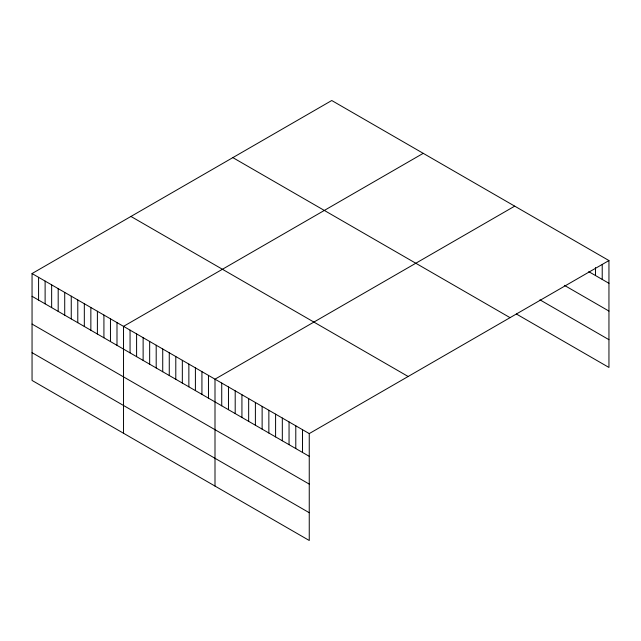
<?xml version="1.0" encoding="UTF-8"?>
<svg xmlns="http://www.w3.org/2000/svg" width="641" height="641" viewBox="0 0 641 641"><rect width="100%" height="100%" fill="white"/><g stroke="black" fill="none" stroke-linecap="round" stroke-linejoin="round"><path stroke-width="0.96" d="M608.95 260.558L309.25 433.588L309.25 540.483L32.05 380.442L32.05 273.547L331.75 100.517L608.95 260.558L608.95 367.453L516.382 314.01M423.228 153.335L123.529 326.365L123.529 433.252M514.699 206.146L214.999 379.176L214.999 486.07M588.75 271.648L608.95 283.306M564.352 285.325L608.95 311.077M539.946 299.844L608.95 339.682M232.851 157.622L510.052 317.656M130.948 216.45L408.149 376.491M32.05 273.547L309.25 433.588M32.05 296.294L309.25 456.336M32.05 324.066L309.25 484.107M32.05 352.67L309.25 512.712M602.22 264.581L602.22 279.42M595.489 267.618L595.489 275.534M302.52 429.702L302.52 452.45M295.789 425.816L295.789 448.564M289.051 421.93L289.051 444.678M282.32 418.044L282.32 440.792M275.59 414.158L275.59 436.906M268.859 410.272L268.859 433.02M262.129 406.386L262.129 429.133M255.39 402.492L255.39 425.239M248.66 398.606L248.66 421.353M241.929 394.72L241.929 417.467M235.199 390.834L235.199 413.581M228.468 386.948L228.468 409.695M221.73 383.062L221.73 405.809M208.469 375.402L208.469 398.149M201.931 371.628L201.931 394.375M195.401 367.862L195.401 390.609M188.863 364.088L188.863 386.835M182.332 360.314L182.332 383.062M175.794 356.54L175.794 379.288M169.264 352.766L169.264 375.514M162.726 349L162.726 371.748M156.196 345.227L156.196 367.974M149.665 341.453L149.665 364.2M143.127 337.679L143.127 360.426M136.597 333.905L136.597 356.652M130.059 330.131L130.059 352.879M116.991 322.591L116.991 345.339M110.46 318.817L110.46 341.565M103.922 315.043L103.922 337.791M97.392 311.27L97.392 334.017M90.854 307.504L90.854 330.251M84.324 303.73L84.324 326.477M77.785 299.956L77.785 322.703M71.255 296.182L71.255 318.93M64.717 292.408L64.717 315.156M58.187 288.642L58.187 311.39M51.649 284.868L51.649 307.616M45.118 281.095L45.118 303.842M38.58 277.321L38.58 300.068"/></g></svg>
